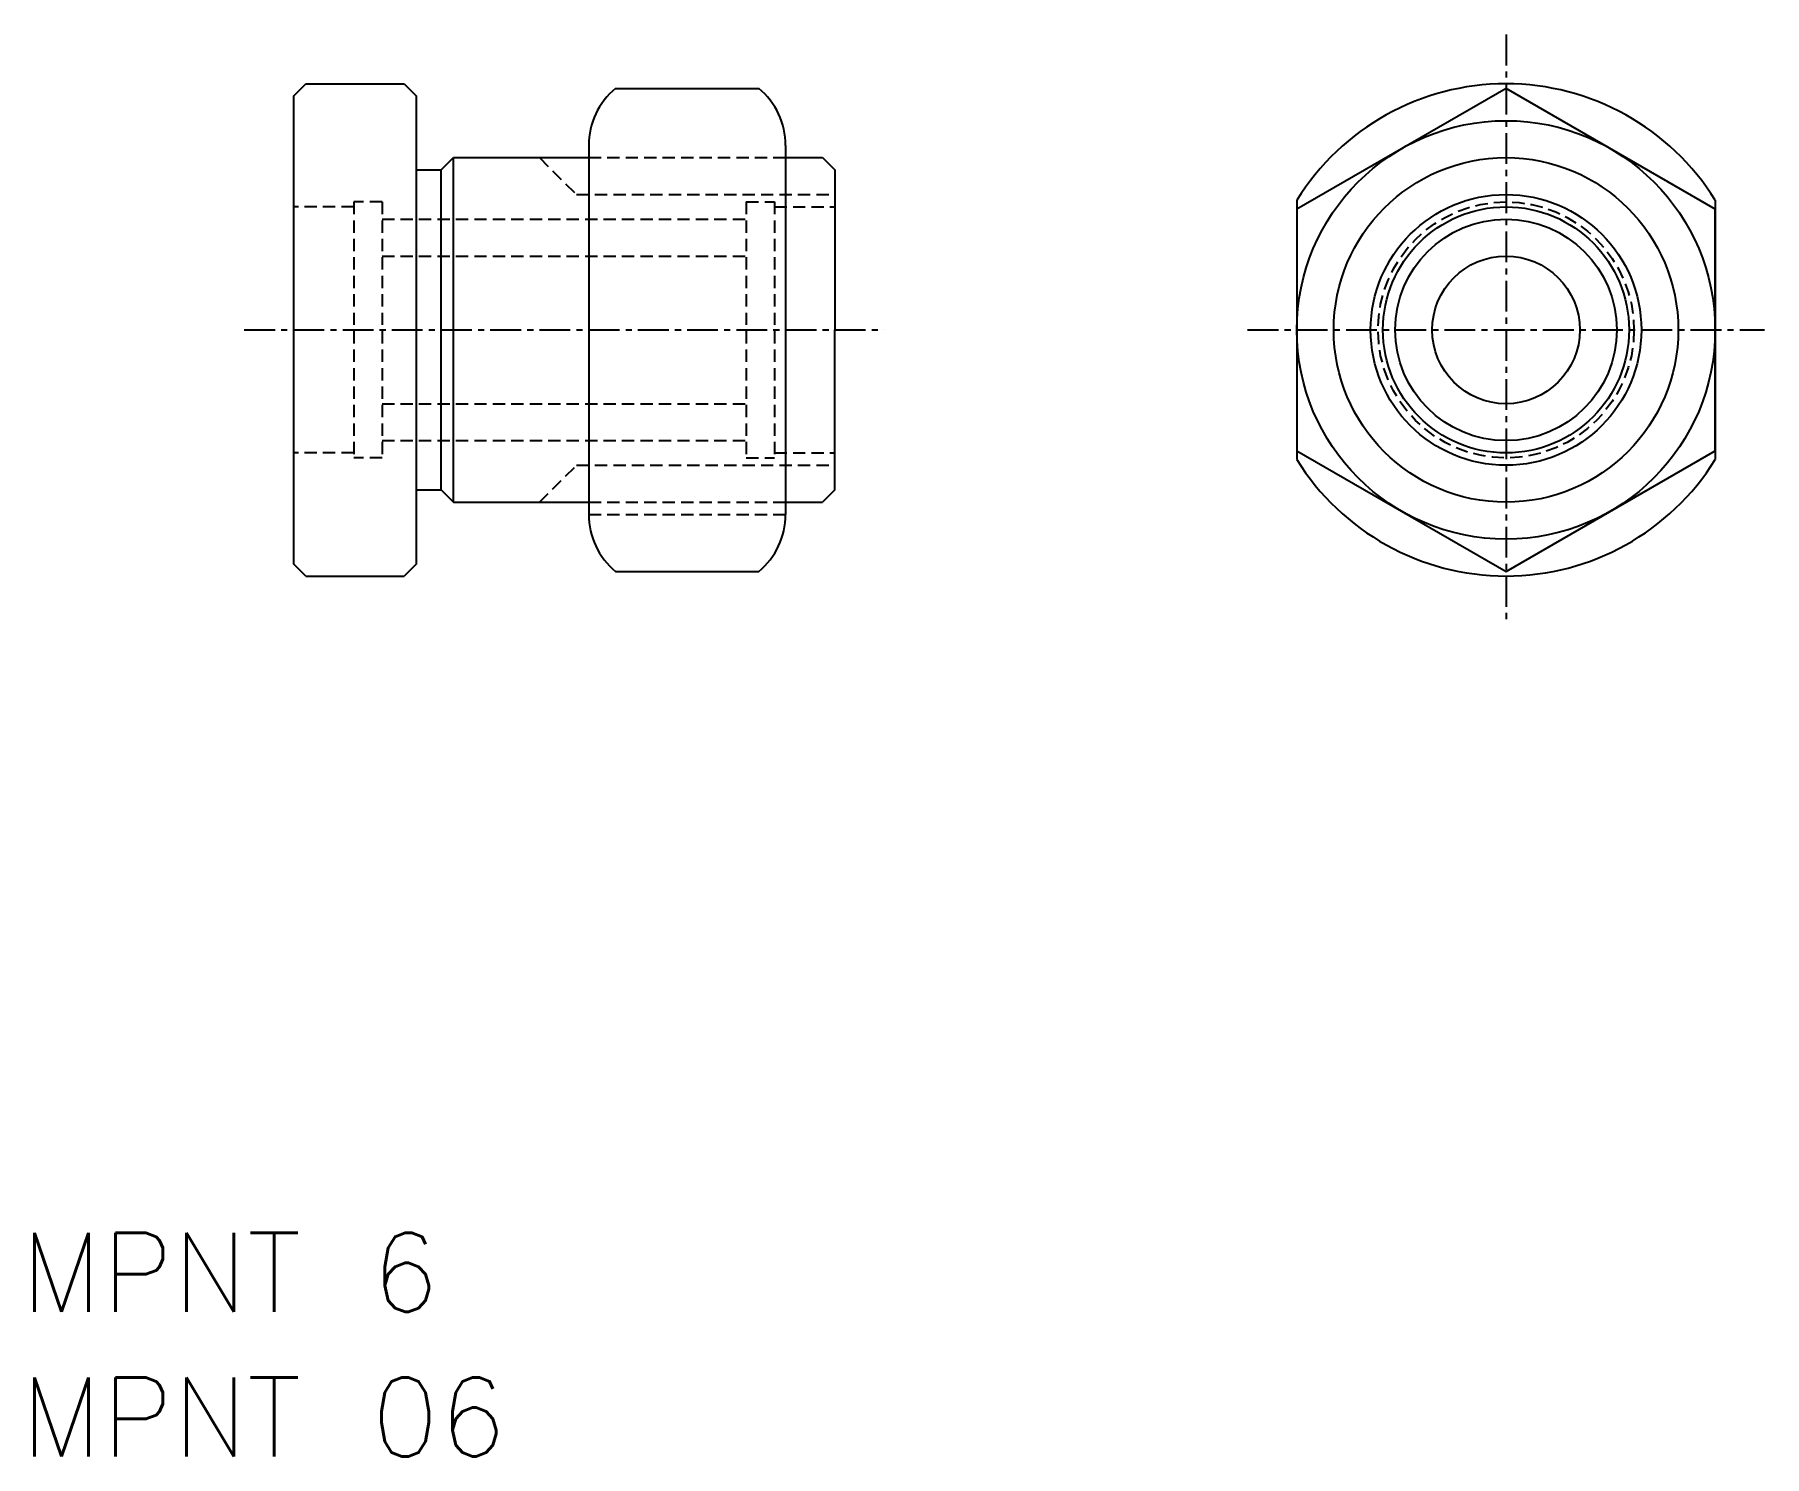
# Model space of a CAD drawing. Extents: x -280.3 to -210, y -13.1 to 44.7.
import ezdxf

# ---------------------------------------------------------------- set-up
doc = ezdxf.new("R2010")
doc.units = 0
doc.linetypes.add('CENTER', pattern=[2, 1.25, -0.25, 0.25, -0.25])
doc.linetypes.add('DASHED', pattern=[0.75, 0.5, -0.25])
doc.layers.get('0').update_dxf_attribs({"linetype": 'CONTINUOUS'})
doc.layers.add('CENTER', color=1, linetype='CENTER')
doc.styles.get("Standard").update_dxf_attribs({"font": 'txt.shx', "bigfont": 'bigfont.shx'})

msp = doc.modelspace()

# ---------------------------------------------------------------- linework, layer by layer
at = {"color": 7, "linetype": 'CONTINUOUS'}
for p, q in [((-269.797, 42.186), (-269.297, 42.686)), ((-269.797, 42.186), (-269.797, 23.186)), ((-269.297, 42.686), (-265.297, 42.686)), ((-265.297, 42.686), (-264.797, 42.186)), ((-264.797, 23.186), (-264.797, 42.186)), ((-256.705, 42.5), (-250.888, 42.5)), ((-257.797, 40.186), (-257.797, 25.186)), ((-249.797, 40.186), (-249.797, 25.186)), ((-263.797, 39.186), (-263.297, 39.686)), ((-263.297, 39.686), (-257.797, 39.686)), ((-263.297, 25.686), (-263.297, 39.686)), ((-249.797, 39.686), (-248.297, 39.686)), ((-248.297, 39.686), (-247.797, 39.186)), ((-264.797, 39.186), (-263.797, 39.186)), ((-263.797, 26.186), (-263.797, 39.186)), ((-247.797, 39.186), (-247.797, 32.686)), ((-229.023, 37.953), (-229.023, 27.418)), ((-212.023, 37.953), (-212.023, 27.418)), ((-247.797, 26.186), (-247.797, 32.686)), ((-264.797, 26.186), (-263.797, 26.186)), ((-263.797, 26.186), (-263.297, 25.686)), ((-247.797, 26.186), (-248.297, 25.686)), ((-263.297, 25.686), (-257.797, 25.686)), ((-249.797, 25.686), (-248.297, 25.686)), ((-269.297, 22.686), (-269.797, 23.186)), ((-269.297, 22.686), (-265.297, 22.686)), ((-264.797, 23.186), (-265.297, 22.686)), ((-256.705, 22.871), (-250.888, 22.871))]:
    msp.add_line(p, q, dxfattribs=at)
at = {"color": 3, "linetype": 'DASHED'}
for p, q in [((-259.797, 39.686), (-258.297, 38.186)), ((-257.797, 39.686), (-249.797, 39.686)), ((-258.297, 38.186), (-247.797, 38.186)), ((-267.347, 37.686), (-269.797, 37.686)), ((-266.197, 37.886), (-267.347, 37.886)), ((-267.347, 37.886), (-267.347, 27.486)), ((-266.197, 37.886), (-266.197, 27.486)), ((-251.397, 37.886), (-250.247, 37.886)), ((-251.397, 37.886), (-251.397, 27.486)), ((-250.247, 37.886), (-250.247, 27.486)), ((-250.247, 37.686), (-247.797, 37.686)), ((-266.197, 37.186), (-251.397, 37.186)), ((-266.197, 35.686), (-251.397, 35.686)), ((-266.197, 29.686), (-251.397, 29.686)), ((-266.197, 28.186), (-251.397, 28.186)), ((-267.347, 27.686), (-269.797, 27.686)), ((-266.197, 27.486), (-267.347, 27.486)), ((-251.397, 27.486), (-250.247, 27.486)), ((-250.247, 27.686), (-247.797, 27.686)), ((-259.797, 25.686), (-258.297, 27.186)), ((-258.297, 27.186), (-247.797, 27.186)), ((-257.797, 25.686), (-249.797, 25.686)), ((-257.797, 25.186), (-249.797, 25.186))]:
    msp.add_line(p, q, dxfattribs=at)
at = {"color": 7, "linetype": 'CONTINUOUS'}
msp.add_lwpolyline([(-212.023, 37.593), (-220.523, 42.5), (-229.023, 37.593), (-229.023, 27.778), (-220.523, 22.871), (-212.023, 27.778)], close=True, dxfattribs=at)
for radius in [8.5, 7, 5, 4.5, 3]:
    msp.add_circle((-220.523, 32.686), radius, dxfattribs=at)
at = {"color": 3, "linetype": 'CONTINUOUS'}
msp.add_circle((-220.523, 32.686), 5.5, dxfattribs=at)
at = {"color": 3, "linetype": 'DASHED'}
msp.add_circle((-220.523, 32.686), 5.2, dxfattribs=at)
at = {"color": 7, "linetype": 'CONTINUOUS'}
for centre, radius, start, end in [((-254.797, 40.186), 3, 129.49754, 179.99998), ((-252.797, 40.186), 3, 0.00002, 50.50246), ((-220.523, 32.686), 10, 31.78833, 148.21167), ((-220.523, 32.686), 10, 211.78833, 328.21167), ((-254.797, 25.186), 3, 180.00002, 230.50246), ((-252.797, 25.186), 3, 309.49754, 359.99998)]:
    msp.add_arc(centre, radius, start, end, dxfattribs=at)
at = {"layer": 'CENTER', "color": 1, "linetype": 'CENTER'}
for p, q in [((-220.523, 44.686), (-220.523, 20.686)), ((-271.797, 32.686), (-245.797, 32.686)), ((-231.023, 32.686), (-210.023, 32.686))]:
    msp.add_line(p, q, dxfattribs=at)

# ---------------------------------------------------------------- texts
at = {"color": 7, "linetype": 'CONTINUOUS'}
for s, p in [('MPNT 6', (-280.865, -7.209)), ('MPNT 06', (-280.865, -13.087))]:
    msp.add_text(s, height=3.2, dxfattribs=at).set_placement(p)

doc.saveas('drawing.dxf')
